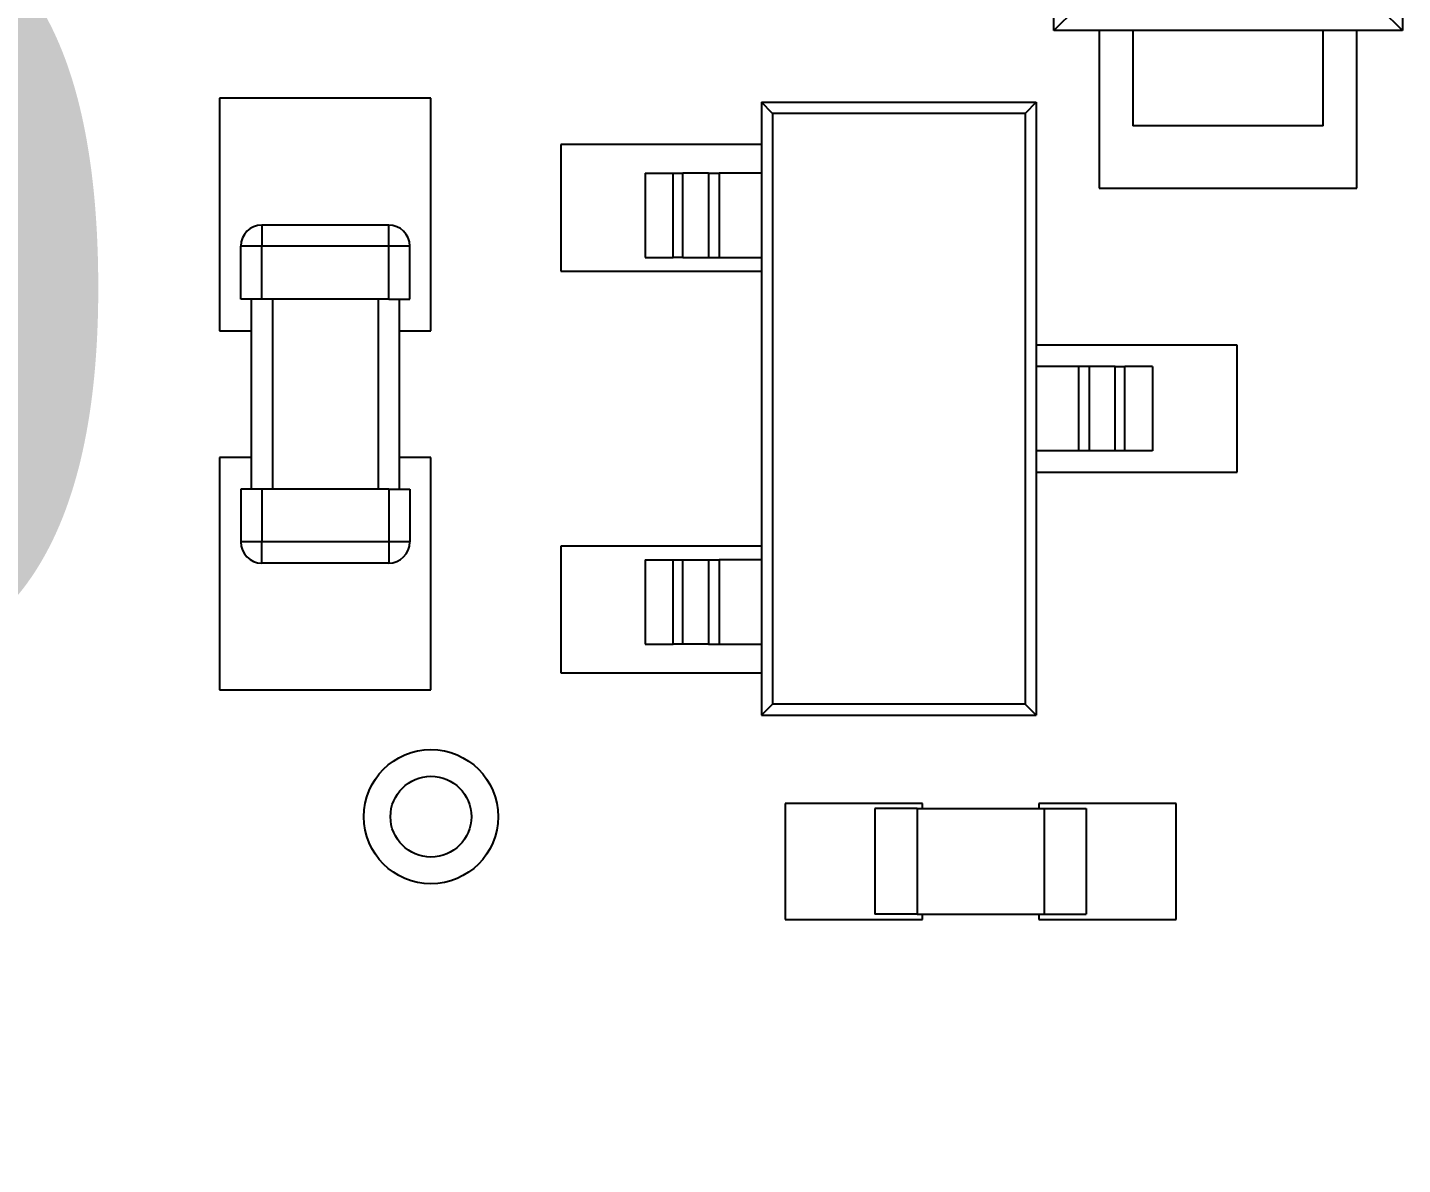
# Model space of a CAD drawing. Extents: x 68 to 194, y 85 to 140.
# Drawn here: x 84.72 to 91.23, y 100.55 to 105.94 of the extents above; entities that cross this region are included whole.
import ezdxf
from ezdxf.enums import TextEntityAlignment as Align

# ---------------------------------------------------------------- set-up
doc = ezdxf.new("R2010")
doc.units = 0
doc.layers.get('0').update_dxf_attribs({"linetype": 'CONTINUOUS'})
doc.layers.add('Dimension003', color=7, linetype='CONTINUOUS')
doc.layers.add('View004', color=7, linetype='CONTINUOUS')
doc.styles.get("Standard").update_dxf_attribs({"font": 'arial.ttf'})
doc.dimstyles.get("Standard").update_dxf_attribs({"dimscale": 0, "dimtxt": 2.5, "dimasz": 2.5, "dimexe": 1.25, "dimexo": 0.625, "dimtad": 1, "dimtxsty": 'STANDARD', "dimcen": 2.5, "dimazin": 3, "dimtfac": 1, "dimtmove": 0, "dimatfit": 3})

# ---------------------------------------------------------------- blocks, each defined once
blk = doc.blocks.new('*Dimension003')
at = {"color": 0}
for points in [[(78.7167, 116.45), (79.55, 116.45), (79.1333, 111.45)], [(78.7167, 89.45), (79.55, 89.45), (79.1333, 94.45)]]:
    blk.add_solid(points, dxfattribs=at)
at = {"layer": 'Dimension003'}
for p, q in [((80.2833, 111.45), (79.1333, 111.45)), ((79.1333, 111.45), (79.1333, 94.45)), ((80.2833, 94.45), (79.1333, 94.45))]:
    blk.add_line(p, q, dxfattribs=at)
blk.add_text('17.00', height=3.5, dxfattribs=at).set_placement((79.1333, 102.95), align=Align.CENTER)

msp = doc.modelspace()

# ---------------------------------------------------------------- linework, layer by layer
at = {"layer": 'View004'}
for p, q in [((89.5791, 105.92), (89.5791, 108.62)), ((89.5791, 105.92), (89.5791, 108.62)), ((91.2291, 108.62), (91.2291, 105.92)), ((91.2291, 108.62), (91.2291, 105.92)), ((89.6815, 106.022), (89.5791, 105.92)), ((89.6815, 106.022), (89.5791, 105.92)), ((91.1267, 106.022), (91.2291, 105.92)), ((91.1267, 106.022), (91.2291, 105.92)), ((89.9541, 105.92), (89.5791, 105.92)), ((89.9541, 105.92), (89.5791, 105.92)), ((89.7945, 105.92), (89.7945, 105.175)), ((89.7945, 105.92), (89.7945, 105.175)), ((90.8541, 105.92), (89.9541, 105.92)), ((89.9541, 105.92), (89.9541, 105.47)), ((90.8541, 105.92), (89.9541, 105.92)), ((89.9541, 105.92), (89.9541, 105.47)), ((91.2291, 105.92), (90.8541, 105.92)), ((90.8541, 105.47), (90.8541, 105.92)), ((91.2291, 105.92), (90.8541, 105.92)), ((90.8541, 105.47), (90.8541, 105.92)), ((91.0137, 105.175), (91.0137, 105.92)), ((91.0137, 105.175), (91.0137, 105.92)), ((85.6333, 105.6), (85.6333, 104.5)), ((86.6333, 105.6), (85.6333, 105.6)), ((85.6333, 105.6), (85.6333, 104.5)), ((86.6333, 105.6), (85.6333, 105.6)), ((86.6333, 104.5), (86.6333, 105.6)), ((86.6333, 104.5), (86.6333, 105.6)), ((88.1969, 105.581), (89.4969, 105.581)), ((88.2494, 105.528), (88.1969, 105.581)), ((88.1969, 105.581), (88.1969, 105.246)), ((88.1969, 105.581), (89.4969, 105.581)), ((88.2494, 105.528), (88.1969, 105.581)), ((88.1969, 105.581), (88.1969, 105.246)), ((89.4969, 105.581), (89.4444, 105.528)), ((89.4969, 105.581), (89.4444, 105.528)), ((89.4969, 105.581), (89.4969, 105.246)), ((89.4969, 105.581), (89.4969, 105.246)), ((89.4444, 105.528), (88.2494, 105.528)), ((88.2494, 105.528), (88.2494, 102.733)), ((89.4444, 105.528), (88.2494, 105.528)), ((88.2494, 105.528), (88.2494, 102.733)), ((89.4444, 105.528), (89.4444, 102.733)), ((89.4444, 105.528), (89.4444, 102.733)), ((90.8541, 105.47), (89.9541, 105.47)), ((90.8541, 105.47), (89.9541, 105.47)), ((87.2469, 105.381), (87.2469, 104.781)), ((88.1969, 105.381), (87.2469, 105.381)), ((87.2469, 105.381), (87.2469, 104.781)), ((88.1969, 105.381), (87.2469, 105.381)), ((87.6469, 105.246), (87.7784, 105.246)), ((87.6469, 105.246), (87.6469, 104.846)), ((87.6469, 105.246), (87.7784, 105.246)), ((87.6469, 105.246), (87.6469, 104.846)), ((87.7784, 104.846), (87.7784, 105.246)), ((87.7784, 104.846), (87.7784, 105.246)), ((87.9466, 105.246), (87.8242, 105.246)), ((87.9466, 105.246), (87.8242, 105.246)), ((87.8242, 104.846), (87.8242, 105.246)), ((87.8242, 104.846), (87.8242, 105.246)), ((87.9466, 105.246), (87.9466, 104.846)), ((87.9466, 105.246), (87.9466, 104.846)), ((88.1969, 105.246), (87.9969, 105.246)), ((88.1969, 105.246), (87.9969, 105.246)), ((87.9969, 105.246), (87.9969, 104.846)), ((87.9969, 105.246), (87.9969, 104.846)), ((88.1969, 105.246), (88.1969, 104.846)), ((88.1969, 105.246), (88.1969, 104.846)), ((89.4969, 105.246), (89.4969, 104.846)), ((89.4969, 105.246), (89.4969, 104.846)), ((89.7945, 105.175), (91.0137, 105.175)), ((89.7945, 105.175), (91.0137, 105.175)), ((86.4333, 105), (85.8333, 105)), ((86.4333, 105), (85.8333, 105)), ((86.4333, 105), (85.8333, 105)), ((86.4333, 105), (85.8333, 105)), ((86.4333, 105), (85.8333, 105)), ((86.4333, 105), (85.8333, 105)), ((85.7333, 104.65), (85.7333, 104.9)), ((85.7333, 104.65), (85.7333, 104.9)), ((85.7333, 104.65), (85.7333, 104.9)), ((85.7333, 104.65), (85.7333, 104.9)), ((85.7333, 104.65), (85.7333, 104.9)), ((85.7333, 104.65), (85.7333, 104.9)), ((85.7333, 104.65), (85.7333, 104.9)), ((85.7333, 104.65), (85.7333, 104.9)), ((85.7333, 104.65), (85.7333, 104.9)), ((85.7333, 104.65), (85.7333, 104.9)), ((85.7333, 104.65), (85.7333, 104.9)), ((85.7333, 104.65), (85.7333, 104.9)), ((86.4333, 104.9), (85.8333, 104.9)), ((85.8333, 104.65), (85.8333, 104.9)), ((85.8333, 104.65), (85.8333, 104.9)), ((86.4333, 104.9), (85.8333, 104.9)), ((86.4333, 104.9), (85.8333, 104.9)), ((85.8333, 104.65), (85.8333, 104.9)), ((85.8333, 104.65), (85.8333, 104.9)), ((86.4333, 104.9), (85.8333, 104.9)), ((86.4333, 104.9), (85.8333, 104.9)), ((85.8333, 104.65), (85.8333, 104.9)), ((86.4333, 104.9), (85.8333, 104.9)), ((85.8333, 104.65), (85.8333, 104.9)), ((86.4333, 104.65), (86.4333, 104.9)), ((86.4333, 104.65), (86.4333, 104.9)), ((86.4333, 104.65), (86.4333, 104.9)), ((86.4333, 104.65), (86.4333, 104.9)), ((86.4333, 104.65), (86.4333, 104.9)), ((86.4333, 104.65), (86.4333, 104.9)), ((86.5333, 104.65), (86.5333, 104.9)), ((86.5333, 104.65), (86.5333, 104.9)), ((86.5333, 104.65), (86.5333, 104.9)), ((86.5333, 104.65), (86.5333, 104.9)), ((86.5333, 104.65), (86.5333, 104.9)), ((86.5333, 104.65), (86.5333, 104.9)), ((86.5333, 104.65), (86.5333, 104.9)), ((86.5333, 104.65), (86.5333, 104.9)), ((86.5333, 104.65), (86.5333, 104.9)), ((86.5333, 104.65), (86.5333, 104.9)), ((86.5333, 104.65), (86.5333, 104.9)), ((86.5333, 104.65), (86.5333, 104.9)), ((87.6469, 104.846), (87.7784, 104.846)), ((87.6469, 104.846), (87.7784, 104.846)), ((87.8242, 104.846), (87.9466, 104.846)), ((87.8242, 104.846), (87.9466, 104.846)), ((87.9969, 104.846), (88.1969, 104.846)), ((87.9969, 104.846), (88.1969, 104.846)), ((88.1969, 104.846), (88.1969, 104.331)), ((88.1969, 104.846), (88.1969, 104.331)), ((89.4969, 104.846), (89.4969, 104.331)), ((89.4969, 104.846), (89.4969, 104.331)), ((87.2469, 104.781), (88.1969, 104.781)), ((87.2469, 104.781), (88.1969, 104.781)), ((85.7833, 104.65), (85.7833, 103.75)), ((85.7833, 104.65), (85.7833, 103.75)), ((85.7833, 104.65), (85.7833, 103.75)), ((85.7833, 104.65), (85.7833, 103.75)), ((86.4333, 104.65), (85.8333, 104.65)), ((86.4333, 104.65), (85.8333, 104.65)), ((86.4333, 104.65), (85.8333, 104.65)), ((86.4333, 104.65), (85.8333, 104.65)), ((86.4333, 104.65), (85.8333, 104.65)), ((86.4333, 104.65), (85.8333, 104.65)), ((85.8833, 104.65), (85.8833, 103.75)), ((85.8833, 104.65), (85.8833, 103.75)), ((86.3833, 104.65), (86.3833, 103.75)), ((86.3833, 104.65), (86.3833, 103.75)), ((86.4833, 104.65), (86.4833, 103.75)), ((86.4833, 104.65), (86.4833, 103.75)), ((85.6333, 104.5), (85.7833, 104.5)), ((85.6333, 104.5), (85.7833, 104.5)), ((86.4833, 104.5), (86.6333, 104.5)), ((86.4833, 104.5), (86.6333, 104.5)), ((90.4469, 104.431), (89.4969, 104.431)), ((90.4469, 104.431), (89.4969, 104.431)), ((90.4469, 103.831), (90.4469, 104.431)), ((90.4469, 103.831), (90.4469, 104.431)), ((88.1969, 104.331), (88.1969, 103.931)), ((88.1969, 104.331), (88.1969, 103.931)), ((89.6969, 104.331), (89.4969, 104.331)), ((89.4969, 104.331), (89.4969, 103.931)), ((89.6969, 104.331), (89.4969, 104.331)), ((89.4969, 104.331), (89.4969, 103.931)), ((89.6969, 104.331), (89.6969, 103.931)), ((89.6969, 104.331), (89.6969, 103.931)), ((89.8696, 104.331), (89.7472, 104.331)), ((89.8696, 104.331), (89.7472, 104.331)), ((89.7472, 104.331), (89.7472, 103.931)), ((89.7472, 104.331), (89.7472, 103.931)), ((89.8696, 103.931), (89.8696, 104.331)), ((89.8696, 103.931), (89.8696, 104.331)), ((90.0469, 104.331), (89.9153, 104.331)), ((90.0469, 104.331), (89.9153, 104.331)), ((89.9153, 103.931), (89.9153, 104.331)), ((89.9153, 103.931), (89.9153, 104.331)), ((90.0469, 104.331), (90.0469, 103.931)), ((90.0469, 104.331), (90.0469, 103.931)), ((85.6333, 103.9), (85.6333, 102.8)), ((85.7833, 103.9), (85.6333, 103.9)), ((85.6333, 103.9), (85.6333, 102.8)), ((85.7833, 103.9), (85.6333, 103.9)), ((86.6333, 103.9), (86.4833, 103.9)), ((86.6333, 103.9), (86.4833, 103.9)), ((86.6333, 102.8), (86.6333, 103.9)), ((86.6333, 102.8), (86.6333, 103.9)), ((88.1969, 103.931), (88.1969, 103.416)), ((88.1969, 103.931), (88.1969, 103.416)), ((89.6969, 103.931), (89.4969, 103.931)), ((89.4969, 103.931), (89.4969, 103.416)), ((89.6969, 103.931), (89.4969, 103.931)), ((89.4969, 103.931), (89.4969, 103.416)), ((89.8696, 103.931), (89.7472, 103.931)), ((89.8696, 103.931), (89.7472, 103.931)), ((90.0469, 103.931), (89.9153, 103.931)), ((90.0469, 103.931), (89.9153, 103.931)), ((89.4969, 103.831), (90.4469, 103.831)), ((89.4969, 103.831), (90.4469, 103.831)), ((85.7333, 103.75), (85.7333, 103.5)), ((85.7333, 103.75), (85.7333, 103.5)), ((85.7333, 103.75), (85.7333, 103.5)), ((85.7333, 103.75), (85.7333, 103.5)), ((85.7333, 103.75), (85.7333, 103.5)), ((85.7333, 103.75), (85.7333, 103.5)), ((86.4333, 103.75), (85.8333, 103.75)), ((86.4333, 103.75), (85.8333, 103.75)), ((86.4333, 103.75), (85.8333, 103.75)), ((85.8333, 103.75), (85.8333, 103.5)), ((86.4333, 103.75), (85.8333, 103.75)), ((85.8333, 103.75), (85.8333, 103.5)), ((86.4333, 103.75), (85.8333, 103.75)), ((85.8333, 103.75), (85.8333, 103.5)), ((86.4333, 103.75), (85.8333, 103.75)), ((85.8333, 103.75), (85.8333, 103.5)), ((85.8333, 103.75), (85.8333, 103.5)), ((85.8333, 103.75), (85.8333, 103.5)), ((86.4333, 103.75), (86.4333, 103.5)), ((86.4333, 103.75), (86.4333, 103.5)), ((86.4333, 103.75), (86.4333, 103.5)), ((86.4333, 103.75), (86.4333, 103.5)), ((86.4333, 103.75), (86.4333, 103.5)), ((86.4333, 103.75), (86.4333, 103.5)), ((86.5333, 103.75), (86.5333, 103.5)), ((86.5333, 103.75), (86.5333, 103.5)), ((86.5333, 103.75), (86.5333, 103.5)), ((86.5333, 103.75), (86.5333, 103.5)), ((86.5333, 103.75), (86.5333, 103.5)), ((86.5333, 103.75), (86.5333, 103.5)), ((86.4333, 103.5), (85.8333, 103.5)), ((86.4333, 103.5), (85.8333, 103.5)), ((86.4333, 103.5), (85.8333, 103.5)), ((86.4333, 103.5), (85.8333, 103.5)), ((86.4333, 103.5), (85.8333, 103.5)), ((86.4333, 103.5), (85.8333, 103.5)), ((87.2469, 103.481), (87.2469, 102.881)), ((88.1969, 103.481), (87.2469, 103.481)), ((87.2469, 103.481), (87.2469, 102.881)), ((88.1969, 103.481), (87.2469, 103.481)), ((86.4333, 103.4), (85.8333, 103.4)), ((86.4333, 103.4), (85.8333, 103.4)), ((86.4333, 103.4), (85.8333, 103.4)), ((86.4333, 103.4), (85.8333, 103.4)), ((86.4333, 103.4), (85.8333, 103.4)), ((86.4333, 103.4), (85.8333, 103.4)), ((87.6469, 103.416), (87.7784, 103.416)), ((87.6469, 103.416), (87.6469, 103.016)), ((87.6469, 103.416), (87.7784, 103.416)), ((87.6469, 103.416), (87.6469, 103.016)), ((87.7784, 103.016), (87.7784, 103.416)), ((87.7784, 103.016), (87.7784, 103.416)), ((87.8242, 103.416), (87.9466, 103.416)), ((87.8242, 103.416), (87.9466, 103.416)), ((87.8242, 103.016), (87.8242, 103.416)), ((87.8242, 103.016), (87.8242, 103.416)), ((87.9466, 103.416), (87.9466, 103.016)), ((87.9466, 103.416), (87.9466, 103.016)), ((88.1969, 103.416), (87.9969, 103.416)), ((88.1969, 103.416), (87.9969, 103.416)), ((87.9969, 103.416), (87.9969, 103.016)), ((87.9969, 103.416), (87.9969, 103.016)), ((88.1969, 103.416), (88.1969, 103.016)), ((88.1969, 103.416), (88.1969, 103.016)), ((89.4969, 103.416), (89.4969, 103.016)), ((89.4969, 103.416), (89.4969, 103.016)), ((87.6469, 103.016), (87.7784, 103.016)), ((87.6469, 103.016), (87.7784, 103.016)), ((87.9466, 103.016), (87.8242, 103.016)), ((87.9466, 103.016), (87.8242, 103.016)), ((87.9969, 103.016), (88.1969, 103.016)), ((87.9969, 103.016), (88.1969, 103.016)), ((88.1969, 103.016), (88.1969, 102.681)), ((88.1969, 103.016), (88.1969, 102.681)), ((89.4969, 103.016), (89.4969, 102.681)), ((89.4969, 103.016), (89.4969, 102.681)), ((87.2469, 102.881), (88.1969, 102.881)), ((87.2469, 102.881), (88.1969, 102.881)), ((85.6333, 102.8), (86.6333, 102.8)), ((85.6333, 102.8), (86.6333, 102.8)), ((88.2494, 102.733), (88.1969, 102.681)), ((88.2494, 102.733), (88.1969, 102.681)), ((89.4444, 102.733), (88.2494, 102.733)), ((89.4444, 102.733), (88.2494, 102.733)), ((89.4444, 102.733), (89.4969, 102.681)), ((89.4444, 102.733), (89.4969, 102.681)), ((88.1969, 102.681), (89.4969, 102.681)), ((88.1969, 102.681), (89.4969, 102.681)), ((88.9582, 102.263), (88.3082, 102.263)), ((88.3082, 102.263), (88.3082, 101.713)), ((88.9582, 102.263), (88.3082, 102.263)), ((88.3082, 102.263), (88.3082, 101.713)), ((88.9582, 102.238), (88.9582, 102.263)), ((88.9582, 102.238), (88.9582, 102.263)), ((90.1582, 102.263), (89.5082, 102.263)), ((89.5082, 102.263), (89.5082, 102.238)), ((90.1582, 102.263), (89.5082, 102.263)), ((89.5082, 102.263), (89.5082, 102.238)), ((90.1582, 101.713), (90.1582, 102.263)), ((90.1582, 101.713), (90.1582, 102.263)), ((88.7332, 102.238), (88.7332, 101.738)), ((88.9332, 102.238), (88.7332, 102.238)), ((88.7332, 102.238), (88.7332, 101.738)), ((88.9332, 102.238), (88.7332, 102.238)), ((88.9332, 102.238), (88.9332, 101.738)), ((88.9332, 102.238), (88.9332, 101.738)), ((88.9332, 102.238), (89.5332, 102.238)), ((88.9332, 102.238), (88.9332, 101.738)), ((88.9332, 102.238), (88.9332, 101.738)), ((88.9332, 102.238), (89.5332, 102.238)), ((89.5332, 102.238), (89.5332, 101.738)), ((89.5332, 102.238), (89.7332, 102.238)), ((89.5332, 102.238), (89.5332, 101.738)), ((89.5332, 102.238), (89.5332, 101.738)), ((89.5332, 102.238), (89.7332, 102.238)), ((89.5332, 102.238), (89.5332, 101.738)), ((89.7332, 102.238), (89.7332, 101.738)), ((89.7332, 102.238), (89.7332, 101.738)), ((88.9332, 101.738), (88.7332, 101.738)), ((88.9332, 101.738), (88.7332, 101.738)), ((88.9332, 101.738), (89.5332, 101.738)), ((88.9332, 101.738), (89.5332, 101.738)), ((88.9582, 101.713), (88.9582, 101.738)), ((88.9582, 101.713), (88.9582, 101.738)), ((89.5082, 101.738), (89.5082, 101.713)), ((89.5082, 101.738), (89.5082, 101.713)), ((89.5332, 101.738), (89.7332, 101.738)), ((89.5332, 101.738), (89.7332, 101.738)), ((88.3082, 101.713), (88.9582, 101.713)), ((88.3082, 101.713), (88.9582, 101.713)), ((89.5082, 101.713), (90.1582, 101.713)), ((89.5082, 101.713), (90.1582, 101.713))]:
    msp.add_line(p, q, dxfattribs=at)
for radius in [0.3175, 0.3175, 0.1915, 0.1915]:
    msp.add_circle((86.6333, 102.2), radius, dxfattribs=at)
for centre, start, end in [((85.8333, 104.9), 90, 180), ((85.8333, 104.9), 90, 180), ((85.8333, 104.9), 90, 180), ((85.8333, 104.9), 90, 180), ((85.8333, 104.9), 90, -180), ((85.8333, 104.9), 90, -180), ((85.8333, 104.9), 90, 180), ((85.8333, 104.9), 90, 180), ((85.8333, 104.9), 90, -180), ((85.8333, 104.9), 90, -180), ((85.8333, 104.9), 90, 180), ((85.8333, 104.9), 90, 180), ((85.8333, 104.9), 90, 180), ((85.8333, 104.9), 90, 180), ((86.4333, 104.9), 0, 90), ((86.4333, 104.9), 0, 90), ((86.4333, 104.9), 0, 90), ((86.4333, 104.9), 0, 90), ((86.4333, 104.9), 0, 90), ((86.4333, 104.9), 0, 90), ((86.4333, 104.9), 0, 90), ((86.4333, 104.9), 0, 90), ((86.4333, 104.9), 0, 90), ((86.4333, 104.9), 0, 90), ((86.4333, 104.9), 0, 90), ((86.4333, 104.9), 0, 90), ((86.4333, 104.9), 0, 90), ((86.4333, 104.9), 0, 90), ((85.8333, 103.5), 180, -90), ((85.8333, 103.5), 180, -90), ((85.8333, 103.5), 180, -90), ((85.8333, 103.5), 180, -90), ((85.8333, 103.5), 180, -90), ((85.8333, 103.5), 180, -90), ((85.8333, 103.5), 180, -90), ((85.8333, 103.5), 180, -90), ((85.8333, 103.5), 180, -90), ((85.8333, 103.5), 180, -90), ((85.8333, 103.5), 180, -90), ((85.8333, 103.5), 180, -90), ((85.8333, 103.5), 180, -90), ((85.8333, 103.5), 180, -90), ((86.4333, 103.5), -90, 0), ((86.4333, 103.5), -90, 0), ((86.4333, 103.5), -90, 0), ((86.4333, 103.5), -90, 0), ((86.4333, 103.5), -90, 0), ((86.4333, 103.5), -90, 0), ((86.4333, 103.5), -90, 0), ((86.4333, 103.5), -90, 0), ((86.4333, 103.5), -90, 0), ((86.4333, 103.5), -90, 0), ((86.4333, 103.5), -90, 0), ((86.4333, 103.5), -90, 0), ((86.4333, 103.5), -90, 0), ((86.4333, 103.5), -90, 0)]:
    msp.add_arc(centre, 0.1, start, end, dxfattribs=at)
for points, degree in [([(87.7784, 105.246), (87.8101, 105.246), (87.8242, 105.246)], 2), ([(87.7784, 105.246), (87.8101, 105.246), (87.8242, 105.246)], 2), ([(87.9466, 105.246), (87.962, 105.246), (87.9969, 105.246)], 2), ([(87.9466, 105.246), (87.962, 105.246), (87.9969, 105.246)], 2), ([(85.8333, 105), (85.8333, 105.001), (85.8333, 104.953), (85.8333, 104.9)], 3), ([(85.8333, 105), (85.8333, 105.001), (85.8333, 104.953), (85.8333, 104.9)], 3), ([(85.8333, 105), (85.8333, 105.001), (85.8333, 104.953), (85.8333, 104.9)], 3), ([(85.8333, 105), (85.8333, 105.001), (85.8333, 104.953), (85.8333, 104.9)], 3), ([(85.8333, 105), (85.8333, 105.001), (85.8333, 104.953), (85.8333, 104.9)], 3), ([(85.8333, 105), (85.8333, 105.001), (85.8333, 104.953), (85.8333, 104.9)], 3), ([(86.4333, 104.9), (86.4333, 104.953), (86.4333, 105.001), (86.4333, 105)], 3), ([(86.4333, 104.9), (86.4333, 104.953), (86.4333, 105.001), (86.4333, 105)], 3), ([(86.4333, 104.9), (86.4333, 104.953), (86.4333, 105.001), (86.4333, 105)], 3), ([(86.4333, 104.9), (86.4333, 104.953), (86.4333, 105.001), (86.4333, 105)], 3), ([(86.4333, 104.9), (86.4333, 104.953), (86.4333, 105.001), (86.4333, 105)], 3), ([(86.4333, 104.9), (86.4333, 104.953), (86.4333, 105.001), (86.4333, 105)], 3), ([(85.8333, 104.9), (85.7799, 104.9), (85.7322, 104.9), (85.7333, 104.9)], 3), ([(85.8333, 104.9), (85.7799, 104.9), (85.7322, 104.9), (85.7333, 104.9)], 3), ([(85.8333, 104.9), (85.7799, 104.9), (85.7322, 104.9), (85.7333, 104.9)], 3), ([(85.8333, 104.9), (85.7799, 104.9), (85.7322, 104.9), (85.7333, 104.9)], 3), ([(85.8333, 104.9), (85.7799, 104.9), (85.7322, 104.9), (85.7333, 104.9)], 3), ([(85.8333, 104.9), (85.7799, 104.9), (85.7322, 104.9), (85.7333, 104.9)], 3), ([(86.5333, 104.9), (86.5345, 104.9), (86.4868, 104.9), (86.4333, 104.9)], 3), ([(86.5333, 104.9), (86.5345, 104.9), (86.4868, 104.9), (86.4333, 104.9)], 3), ([(86.5333, 104.9), (86.5345, 104.9), (86.4868, 104.9), (86.4333, 104.9)], 3), ([(86.5333, 104.9), (86.5345, 104.9), (86.4868, 104.9), (86.4333, 104.9)], 3), ([(86.5333, 104.9), (86.5345, 104.9), (86.4868, 104.9), (86.4333, 104.9)], 3), ([(86.5333, 104.9), (86.5345, 104.9), (86.4868, 104.9), (86.4333, 104.9)], 3), ([(87.8242, 104.846), (87.8101, 104.846), (87.7784, 104.846)], 2), ([(87.8242, 104.846), (87.8101, 104.846), (87.7784, 104.846)], 2), ([(87.9466, 104.846), (87.962, 104.846), (87.9969, 104.846)], 2), ([(87.9466, 104.846), (87.962, 104.846), (87.9969, 104.846)], 2), ([(85.8333, 104.65), (85.7799, 104.65), (85.7322, 104.65), (85.7333, 104.65)], 3), ([(85.8333, 104.65), (85.7799, 104.65), (85.7322, 104.65), (85.7333, 104.65)], 3), ([(85.8333, 104.65), (85.7799, 104.65), (85.7322, 104.65), (85.7333, 104.65)], 3), ([(85.8333, 104.65), (85.7799, 104.65), (85.7322, 104.65), (85.7333, 104.65)], 3), ([(85.8333, 104.65), (85.7799, 104.65), (85.7322, 104.65), (85.7333, 104.65)], 3), ([(85.8333, 104.65), (85.7799, 104.65), (85.7322, 104.65), (85.7333, 104.65)], 3), ([(86.4333, 104.65), (86.4868, 104.65), (86.5345, 104.65), (86.5333, 104.65)], 3), ([(86.4333, 104.65), (86.4868, 104.65), (86.5345, 104.65), (86.5333, 104.65)], 3), ([(86.4333, 104.65), (86.4868, 104.65), (86.5345, 104.65), (86.5333, 104.65)], 3), ([(86.4333, 104.65), (86.4868, 104.65), (86.5345, 104.65), (86.5333, 104.65)], 3), ([(86.4333, 104.65), (86.4868, 104.65), (86.5345, 104.65), (86.5333, 104.65)], 3), ([(86.4333, 104.65), (86.4868, 104.65), (86.5345, 104.65), (86.5333, 104.65)], 3), ([(89.7472, 104.331), (89.7317, 104.331), (89.6969, 104.331)], 2), ([(89.7472, 104.331), (89.7317, 104.331), (89.6969, 104.331)], 2), ([(89.8696, 104.331), (89.8837, 104.331), (89.9153, 104.331)], 2), ([(89.8696, 104.331), (89.8837, 104.331), (89.9153, 104.331)], 2), ([(89.7472, 103.931), (89.7317, 103.931), (89.6969, 103.931)], 2), ([(89.7472, 103.931), (89.7317, 103.931), (89.6969, 103.931)], 2), ([(89.9153, 103.931), (89.8837, 103.931), (89.8696, 103.931)], 2), ([(89.9153, 103.931), (89.8837, 103.931), (89.8696, 103.931)], 2), ([(85.8333, 103.75), (85.7799, 103.75), (85.7322, 103.75), (85.7333, 103.75)], 3), ([(85.8333, 103.75), (85.7799, 103.75), (85.7322, 103.75), (85.7333, 103.75)], 3), ([(85.8333, 103.75), (85.7799, 103.75), (85.7322, 103.75), (85.7333, 103.75)], 3), ([(85.8333, 103.75), (85.7799, 103.75), (85.7322, 103.75), (85.7333, 103.75)], 3), ([(85.8333, 103.75), (85.7799, 103.75), (85.7322, 103.75), (85.7333, 103.75)], 3), ([(85.8333, 103.75), (85.7799, 103.75), (85.7322, 103.75), (85.7333, 103.75)], 3), ([(86.4333, 103.75), (86.4868, 103.75), (86.5345, 103.75), (86.5333, 103.75)], 3), ([(86.4333, 103.75), (86.4868, 103.75), (86.5345, 103.75), (86.5333, 103.75)], 3), ([(86.4333, 103.75), (86.4868, 103.75), (86.5345, 103.75), (86.5333, 103.75)], 3), ([(86.4333, 103.75), (86.4868, 103.75), (86.5345, 103.75), (86.5333, 103.75)], 3), ([(86.4333, 103.75), (86.4868, 103.75), (86.5345, 103.75), (86.5333, 103.75)], 3), ([(86.4333, 103.75), (86.4868, 103.75), (86.5345, 103.75), (86.5333, 103.75)], 3), ([(85.8333, 103.5), (85.7799, 103.5), (85.7322, 103.5), (85.7333, 103.5)], 3), ([(85.8333, 103.5), (85.7799, 103.5), (85.7322, 103.5), (85.7333, 103.5)], 3), ([(85.8333, 103.5), (85.7799, 103.5), (85.7322, 103.5), (85.7333, 103.5)], 3), ([(85.8333, 103.5), (85.7799, 103.5), (85.7322, 103.5), (85.7333, 103.5)], 3), ([(85.8333, 103.5), (85.7799, 103.5), (85.7322, 103.5), (85.7333, 103.5)], 3), ([(85.8333, 103.5), (85.7799, 103.5), (85.7322, 103.5), (85.7333, 103.5)], 3), ([(85.8333, 103.4), (85.8333, 103.399), (85.8333, 103.447), (85.8333, 103.5)], 3), ([(85.8333, 103.4), (85.8333, 103.399), (85.8333, 103.447), (85.8333, 103.5)], 3), ([(85.8333, 103.4), (85.8333, 103.399), (85.8333, 103.447), (85.8333, 103.5)], 3), ([(85.8333, 103.4), (85.8333, 103.399), (85.8333, 103.447), (85.8333, 103.5)], 3), ([(85.8333, 103.4), (85.8333, 103.399), (85.8333, 103.447), (85.8333, 103.5)], 3), ([(85.8333, 103.4), (85.8333, 103.399), (85.8333, 103.447), (85.8333, 103.5)], 3), ([(86.5333, 103.5), (86.5345, 103.5), (86.4868, 103.5), (86.4333, 103.5)], 3), ([(86.4333, 103.5), (86.4333, 103.447), (86.4333, 103.399), (86.4333, 103.4)], 3), ([(86.4333, 103.5), (86.4333, 103.447), (86.4333, 103.399), (86.4333, 103.4)], 3), ([(86.5333, 103.5), (86.5345, 103.5), (86.4868, 103.5), (86.4333, 103.5)], 3), ([(86.5333, 103.5), (86.5345, 103.5), (86.4868, 103.5), (86.4333, 103.5)], 3), ([(86.4333, 103.5), (86.4333, 103.447), (86.4333, 103.399), (86.4333, 103.4)], 3), ([(86.4333, 103.5), (86.4333, 103.447), (86.4333, 103.399), (86.4333, 103.4)], 3), ([(86.5333, 103.5), (86.5345, 103.5), (86.4868, 103.5), (86.4333, 103.5)], 3), ([(86.5333, 103.5), (86.5345, 103.5), (86.4868, 103.5), (86.4333, 103.5)], 3), ([(86.4333, 103.5), (86.4333, 103.447), (86.4333, 103.399), (86.4333, 103.4)], 3), ([(86.5333, 103.5), (86.5345, 103.5), (86.4868, 103.5), (86.4333, 103.5)], 3), ([(86.4333, 103.5), (86.4333, 103.447), (86.4333, 103.399), (86.4333, 103.4)], 3), ([(87.7784, 103.416), (87.8101, 103.416), (87.8242, 103.416)], 2), ([(87.7784, 103.416), (87.8101, 103.416), (87.8242, 103.416)], 2), ([(87.9466, 103.416), (87.962, 103.416), (87.9969, 103.416)], 2), ([(87.9466, 103.416), (87.962, 103.416), (87.9969, 103.416)], 2), ([(87.8242, 103.016), (87.8101, 103.016), (87.7784, 103.016)], 2), ([(87.8242, 103.016), (87.8101, 103.016), (87.7784, 103.016)], 2), ([(87.9466, 103.016), (87.962, 103.016), (87.9969, 103.016)], 2), ([(87.9466, 103.016), (87.962, 103.016), (87.9969, 103.016)], 2)]:
    msp.add_open_spline(points, degree=degree, dxfattribs=at)

# ---------------------------------------------------------------- dimensions: what is measured, and where the dimension line sits
at = {"layer": 'Dimension003'}
dim = msp.add_linear_dim(base=(79.1333, 102.95), p1=(80.2833, 111.45), p2=(80.2833, 94.45), angle=90, text='17.00', dimstyle='STANDARD', dxfattribs=at)
dim.commit()
dim.dimension.update_dxf_attribs({"geometry": '*Dimension003', "text_midpoint": (74.1333, 102.95)})

doc.saveas('drawing.dxf')
